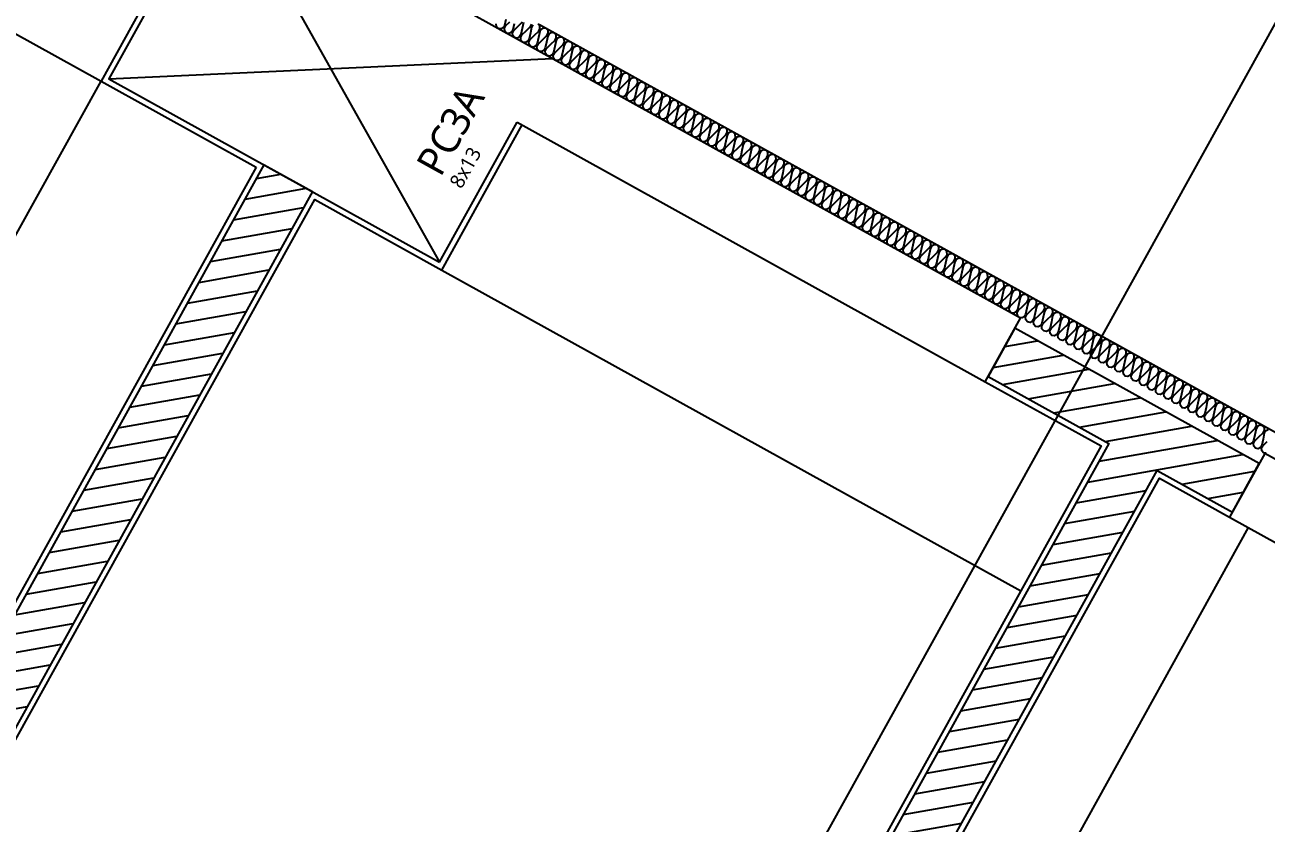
# Model space of a CAD drawing. Header units: millimetres. Extents: x -21000 to 567700, y 435000 to 850800.
# Drawn here: x 260555 to 264823, y 620250 to 622994 of the extents above; entities that cross this region are included whole.
import ezdxf
from ezdxf.xclip import XClip

# ---------------------------------------------------------------- set-up
doc = ezdxf.new("R2010")
doc.units = ezdxf.units.MM
doc.header["$LTSCALE"] = 700
doc.header["$XCLIPFRAME"] = 2
doc.linetypes.add('AB_Pbase$0$주차장기둥$0$CEN', pattern=[62, 60, -1, 0, -1])
doc.layers.get('0').update_dxf_attribs({"color": 2})
doc.layers.add('AB_Pbase$0$CON-106-B2F$0$DEFPOINT', color=247, linetype='Continuous', plot=False)
for name, color, linetype in [('AB_Pbase$0$FIN', 6, 'Continuous'), ('AB_Pbase$0$HAT-BR', 5, 'Continuous'), ('AB_Pbase$0$INS', 8, 'Continuous'), ('AB_Pbase$0$O-F-BATH', 6, 'Continuous'), ('AB_Pbase$0$WAL', 3, 'Continuous'), ('AB_Pbase$0$주차장기둥$0$CEN_P', 244, 'AB_Pbase$0$주차장기둥$0$CEN')]:
    doc.layers.add(name, color=color, linetype=linetype)
doc.styles.add('AB_Pbase$0$CON-106-B2F$0$맑은고딕', font='malgun.ttf')

# ---------------------------------------------------------------- blocks, each defined once
blk = doc.blocks.new('AB_Pbase$0$CON-106-B2F')
for p, q in [((-8570, 7400), (-8570, 10540)), ((-8820, 9240), (-8820, 7400)), ((-8820, 7400), (-8570, 7400)), ((-8570, 6440), (-8820, 6440)), ((-8820, 6440), (-8820, 4670)), ((-8570, 4670), (-8570, 6440))]:
    blk.add_line(p, q)
for points in [[(-8570, 10540), (-9370, 10540), (-9370, 9240)], [(-9370, 9240), (-8820, 9240)]]:
    blk.add_lwpolyline(points)
at = {"layer": 'AB_Pbase$0$CON-106-B2F$0$DEFPOINT', "color": 190}
for p, q in [((-9370, 10540), (-8570, 9240)), ((-8570, 10540), (-9370, 9240))]:
    blk.add_line(p, q, dxfattribs=at)
at = {"layer": 'AB_Pbase$0$CON-106-B2F$0$DEFPOINT', "color": 6, "style": 'AB_Pbase$0$CON-106-B2F$0$맑은고딕'}
for s, height, p in [('PC3A', 100, (-9115.9, 9377.3)), ('8x13', 50, (-9115.9, 9295.3))]:
    blk.add_text(s, height=height, rotation=360, dxfattribs=at).set_placement(p)
blk = doc.blocks.new('AB_Pbase$0$CON-106-B1F')
blk.add_blockref('AB_Pbase$0$CON-106-B2F', (0, 0))
blk = doc.blocks.new('AB_Pbase$0$지하1층 동골조')
at = {"rotation": 60.99999813646934}
blk.add_blockref('AB_Pbase$0$CON-106-B1F', (127660.4, -14071), dxfattribs=at)
blk = doc.blocks.new('AB_Pbase$0$주차장기둥$0$cen 2bl 지하')
at = {"layer": 'AB_Pbase$0$주차장기둥$0$CEN_P', "color": 5}
blk.add_line((-47985.7, 74276.4), (-47985.7, 107083), dxfattribs=at)
blk = doc.blocks.new('AB_Pbase$0$주차장기둥')
at = {"rotation": 1.99999810188403}
blk.add_blockref('AB_Pbase$0$주차장기둥$0$cen 2bl 지하', (36991.8, -11666.7), dxfattribs=at)
blk = doc.blocks.new('AB_Pbase')
at = {"layer": 'AB_Pbase$0$HAT-BR'}
h = blk.add_hatch(dxfattribs=at)
h.set_pattern_fill('ANSI31', color=256, scale=20, angle=145)
h.paths.add_polyline_path([(235929.4, 604527.6), (236063.8, 604661.9), (238153, 602571.6), (240063.6, 606018.4), (240229.8, 605926.3), (238280.5, 602409.7), (237010.4, 601140.3), (237826.9, 600323.4), (237692.5, 600189.1), (236741.7, 601140.4), (238029, 602427)])
h.paths.add_polyline_path([(238632.8, 599517.1), (232550.1, 593437.5), (232684.4, 593303.2), (238767.1, 599382.7)])
h.paths.add_polyline_path([(239573, 598576.4), (244422.5, 593724.3), (238339.7, 587644.8), (238205.4, 587779.2), (244153.8, 593724.4), (239438.6, 598442)])
h.paths.add_polyline_path([(253366.3, 576146.8), (254890.9, 574621.3), (254756.5, 574487), (253231.9, 576012.5)], flags=17)
h.paths.add_polyline_path([(246954.3, 581883.1), (245525.6, 580455.2), (245391.3, 580589.5), (246820, 582017.5)])
h.paths.add_polyline_path([(247173.6, 582371), (252407.6, 587602.2), (252541.9, 587467.8), (247308, 582236.6)])
h.paths.add_polyline_path([(260580.1, 582120.7), (261142.4, 583135.1), (260976.2, 583227.2), (260414, 582212.8)], flags=17)
h.paths.add_polyline_path([(263886.9, 576046.1), (264234.4, 575698.5), (264194.3, 575658.4), (265114.4, 575148.5), (265206.5, 575314.6)])
edge = h.paths.add_edge_path()
edge.add_line((263638.9, 581842.7), (261303.6, 583137.2))
edge.add_line((261303.6, 583137.2), (261395.8, 583303.3))
edge.add_line((261395.8, 583303.3), (265930.7, 580789.6))
edge.add_line((265930.7, 580789.6), (269809.1, 587786.6))
edge.add_line((269809.1, 587786.6), (269975.3, 587694.4))
edge.add_line((269975.3, 587694.4), (266096.8, 580697.5))
edge.add_line((266096.8, 580697.5), (266534.1, 580455.1))
edge.add_line((266534.1, 580455.1), (266442, 580288.9))
edge.add_line((266442, 580288.9), (263805.1, 581750.6))
edge.add_line((263638.9, 581842.7), (262485.1, 579761.3))
edge.add_line((263805.1, 581750.6), (261405.4, 577421.6))
edge.add_line((262393, 579595.1), (259935.3, 580957.4))
edge.add_line((262485.1, 579761.3), (259861.3, 581215.7))
edge.add_line((262393, 579595.1), (261239.3, 577513.7))
edge.add_line((259861.3, 581215.7), (259168.1, 579965.2))
edge.add_line((259334.3, 579873.1), (259168.1, 579965.2))
edge.add_line((259935.3, 580957.4), (259334.3, 579873.1))
edge.add_line((261239.3, 577513.7), (258615.4, 578968.1))
edge.add_line((258615.4, 578968.1), (258523.3, 578802))
edge.add_line((258523.3, 578802), (263739.4, 575910.6))
edge.add_line((263739.4, 575910.6), (263879.2, 576050.4))
edge.add_line((263879.2, 576050.4), (261405.4, 577421.6))
edge = h.paths.add_edge_path()
edge.add_line((273761.7, 610263.5), (273411.9, 610457.4))
edge.add_line((273411.9, 610457.4), (273281, 610221.2))
edge.add_line((273281, 610221.2), (271837.9, 611021.2))
edge.add_line((271837.9, 611021.2), (270579.8, 608751.5))
edge.add_line((270579.8, 608751.5), (267899.1, 610237.5))
edge.add_line((267899.1, 610237.5), (268345.1, 611042.1))
edge.add_line((268345.1, 611042.1), (267907.8, 611284.5))
edge.add_line((267907.8, 611284.5), (267461.8, 610479.9))
edge.add_line((267461.8, 610479.9), (264676.1, 612024))
edge.add_line((264676.1, 612024), (266867.4, 615977.3))
edge.add_line((266867.4, 615977.3), (266701.3, 616069.4))
edge.add_line((266701.3, 616069.4), (265295.3, 613533))
edge.add_line((265295.3, 613533), (264945.5, 613726.9))
edge.add_line((264945.5, 613726.9), (264853.4, 613560.7))
edge.add_line((264853.4, 613560.7), (265203.2, 613366.8))
edge.add_line((265203.2, 613366.8), (264417.8, 611949.9))
edge.add_line((264417.8, 611949.9), (276229.5, 605402.6))
edge.add_line((276229.5, 605402.6), (278088.8, 608756.8))
edge.add_line((278088.8, 608756.8), (278565.5, 608492.5))
edge.add_line((278565.5, 608492.5), (278798.2, 608912.4))
edge.add_line((278798.2, 608912.4), (278719.4, 608956))
edge.add_line((278719.4, 608956), (278578.9, 608702.3))
edge.add_line((278578.9, 608702.3), (278093.4, 608971.4))
edge.add_line((278093.4, 608971.4), (278825.5, 610292.1))
edge.add_line((278825.5, 610292.1), (278746.8, 610335.7))
edge.add_line((278746.8, 610335.7), (278092.3, 609155))
edge.add_line((278092.3, 609155), (277414.5, 609530.7))
edge.add_line((277414.5, 609530.7), (277370.8, 609452))
edge.add_line((277370.8, 609452), (278048.7, 609076.3))
edge.add_line((278048.7, 609076.3), (276155.5, 605660.9))
edge.add_line((276155.5, 605660.9), (275027.2, 606286.3))
edge.add_line((275027.2, 606286.3), (275473.2, 607090.9))
edge.add_line((275473.2, 607090.9), (275394.5, 607134.6))
edge.add_line((275394.5, 607134.6), (274948.5, 606329.9))
edge.add_line((274948.5, 606329.9), (274668.6, 606485.1))
edge.add_line((274668.6, 606485.1), (275114.6, 607289.7))
edge.add_line((275114.6, 607289.7), (275035.9, 607333.3))
edge.add_line((275035.9, 607333.3), (274589.9, 606528.7))
edge.add_line((274589.9, 606528.7), (270746, 608659.4))
edge.add_line((270746, 608659.4), (271911.9, 610762.9))
edge.add_line((271911.9, 610762.9), (273538.7, 609861.1))
edge.add_line((273538.7, 609861.1), (273766.6, 610272.2))
h.paths.add_polyline_path([(249823.9, 630123.9), (248214.6, 631015.9), (248122.5, 630849.7), (249731.8, 629957.7)])
h.paths.add_polyline_path([(264448.6, 621462.8), (264706.6, 621319.7), (264798.7, 621485.9), (263959.1, 621951.3), (263866.9, 621785.1), (264282.4, 621554.9), (263271.6, 619731.3), (263437.7, 619639.2)])
h.paths.add_polyline_path([(269499.6, 619034.5), (268660, 619499.9), (268567.9, 619333.7), (269048.9, 619067.1), (267972.6, 617125.4), (268138.8, 617033.3), (269215.1, 618975), (269407.5, 618868.3)])
h.paths.add_polyline_path([(278950.9, 618872.1), (277573.4, 619635.6), (275440.2, 615787.3), (272265.3, 617547.2), (272173.2, 617381), (274499.7, 616091.4), (273527.6, 614337.8), (273693.8, 614245.7), (274665.9, 615999.3), (276004, 615257.5), (276166.4, 615550.5), (275676.7, 615822), (277647.4, 619377.4), (278858.8, 618705.9)])
h.paths.add_polyline_path([(271683.5, 616497.6), (271517.4, 616589.7), (270492, 614739.9), (270658.2, 614647.8)])
h.paths.add_polyline_path([(266121, 619581), (265095.6, 617731.2), (264929.4, 617823.3), (265954.8, 619673.1)])
h.paths.add_polyline_path([(264405.1, 617124.9), (264497.2, 617291.1), (264296.1, 617402.6), (264203.9, 617236.4)])
edge = h.paths.add_edge_path()
edge.add_line((261140, 623342.4), (261232.1, 623508.6))
edge.add_line((261232.1, 623508.6), (257484.4, 625586))
edge.add_line((257484.4, 625586), (257392.3, 625419.8))
edge.add_line((257392.3, 625419.8), (258756.7, 624663.5))
edge.add_line((258756.7, 624663.5), (257030.8, 621549.9))
edge.add_line((257030.8, 621549.9), (255666.4, 622306.2))
edge.add_line((255666.4, 622306.2), (255622.7, 622227.5))
edge.add_line((255622.7, 622227.5), (256987.1, 621471.2))
edge.add_line((256987.1, 621471.2), (256735, 621016.4))
edge.add_line((256735, 621016.4), (256813.8, 620972.7))
edge.add_line((256813.8, 620972.7), (258835.4, 624619.9))
edge.add_line((258835.4, 624619.9), (261140, 623342.4))
h.paths.add_polyline_path([(252295.3, 623557.4), (252251.7, 623478.7), (252800.5, 623174.5), (252844.1, 623253.2)], flags=17)
h.paths.add_polyline_path([(278024, 614023.5), (278741.6, 615317.9), (277798.7, 613617.1), (277877.5, 613573.4), (278119.7, 614010.5), (279335.4, 613336.6), (279379.1, 613415.3), (278163.4, 614089.2), (278820.3, 615274.3), (278741.6, 615317.9)])
h.paths.add_polyline_path([(276999.8, 611990.1), (277047.9, 611963.4), (276926.7, 611744.8), (276799.9, 611815.1), (277163.5, 612471), (277242.2, 612427.4)], flags=17)
h.paths.add_polyline_path([(275349.5, 612653.4), (275456.1, 612845.8), (275766.5, 612673.7), (275659.8, 612481.3)], flags=17)
h.paths.add_polyline_path([(274915.1, 612859.8), (274748.9, 612952), (274506.5, 612514.6), (274672.7, 612422.5)], flags=17)
h.paths.add_polyline_path([(279024.5, 610867.8), (280144.5, 612888.1), (280223.2, 612844.5), (279103.3, 610824.1)])
h.paths.add_polyline_path([(279601.8, 610547.8), (280721.7, 612568.2), (280800.4, 612524.5), (279680.5, 610504.2)])
edge = h.paths.add_edge_path()
edge.add_line((268115.9, 579441.1), (268710.6, 579111.4))
edge.add_line((268710.6, 579111.4), (268676.7, 579050.2))
edge.add_line((268676.7, 579050.2), (271436.1, 577520.6))
edge.add_line((271436.1, 577520.6), (271470, 577581.9))
edge.add_line((271470, 577581.9), (271528.2, 577686.8))
edge.add_line((271528.2, 577686.8), (268174.1, 579546.1))
edge.add_line((268174.1, 579546.1), (268115.9, 579441.1))
h.paths.add_polyline_path([(252546, 576288.4), (251117.3, 574860.5), (254615.6, 571360.4), (257807.1, 577118), (257640.9, 577210.2), (255736.8, 573775), (255682.7, 573829.2), (255548.3, 573694.9), (255641, 573602.1), (254521.2, 571582.1), (251315.3, 574789.7), (252680.4, 576154.1)])
h.paths.add_polyline_path([(254748.7, 622094.5), (254457.8, 621569.8), (254624, 621477.7), (254914.9, 622002.4)], flags=17)
h.paths.add_polyline_path([(260390.1, 620339.5), (260224, 620431.6), (261377.8, 622513.2), (261544, 622421.1)])
h.paths.add_polyline_path([(246694.2, 601788.4), (244262.8, 603136.2), (244354.9, 603302.4), (246786.3, 601954.6)])
h.paths.add_polyline_path([(264513.8, 616681.6), (263362.4, 614604.4), (263948.4, 614279.6), (263856.3, 614113.4), (262500.6, 614864.9), (262592.7, 615031.1), (263196.2, 614696.5), (264347.6, 616773.8)])
h.paths.add_polyline_path([(251505.8, 616203), (251413.7, 616036.9), (267384.3, 607184.2), (267476.4, 607350.4)])
h.paths.add_polyline_path([(271057.7, 605148), (274188.8, 603412.4), (272429, 600237.5), (270189.9, 601478.7), (270097.8, 601312.5), (274624, 598803.6), (274716.1, 598969.8), (272595.1, 600145.4), (274355, 603320.3), (277464.3, 601596.8), (270405.5, 588862.3), (265870.5, 591376.1), (265778.4, 591209.9), (270479.5, 588604), (277722.6, 601670.9), (271149.8, 605314.2)])
h.paths.add_polyline_path([(255481.8, 630440.5), (255389.7, 630274.4), (255792, 630051.4), (254296.4, 627353.1), (254375.1, 627309.5), (255870.8, 630007.7), (258726.4, 628424.8), (257230.8, 625726.6), (257396.9, 625634.5), (258984.7, 628498.9)])
h.paths.add_polyline_path([(252754.7, 624571.9), (253714.6, 626303.6), (253793.4, 626260), (252833.4, 624528.2)])
h.paths.add_polyline_path([(271454, 617733.9), (271546.1, 617900.1), (271143.9, 618123.1), (271051.8, 617956.9)])
h.paths.add_polyline_path([(274129.6, 612597.8), (274173.2, 612676.5), (272975, 613340.7), (272679.2, 612807.2), (272845.4, 612715.1), (273097.5, 613169.9)], flags=17)
h.paths.add_polyline_path([(261119, 615848), (261285.2, 615755.9), (262691.1, 618292.3), (262525, 618384.4)])
h.paths.add_polyline_path([(261302.7, 615746.2), (261210.6, 615580), (261503.6, 615417.6), (261595.7, 615583.7)], flags=17)
h.paths.add_polyline_path([(260779.6, 615235.7), (260945.8, 615143.6), (260407.7, 614172.8), (247559.5, 621294.6), (247428.3, 621367.4), (245110.6, 622652.1), (245202.7, 622818.3), (246042.3, 622352.9), (246488.4, 623157.5), (246654.5, 623065.4), (246208.5, 622260.8), (248062.7, 621233), (249400.8, 623646.9), (248952.5, 623895.4), (248996.2, 623974.1), (249984.5, 623426.3), (249940.9, 623347.5), (249479.5, 623603.3), (248141.4, 621189.3), (250017.5, 620149.4), (251359.6, 622570.7), (250948.5, 622798.5), (250988.1, 622869.9), (251939.3, 622342.7), (251895.6, 622264), (251434.3, 622519.7), (250096.2, 620105.8), (252811.9, 618600.4), (253257.9, 619405.1), (253336.6, 619361.5), (252890.6, 618556.8), (253257.9, 618353.2), (254159.7, 619980), (253792.3, 620183.6), (253676, 619973.7), (253597.3, 620017.3), (253905.1, 620572.7), (254071.3, 620480.6), (253971.9, 620301.3), (254627.9, 619937.7), (254535.8, 619771.5), (254238.4, 619936.4), (253336.7, 618309.6), (254613.6, 617601.7), (255607.5, 619394.7), (255773.6, 619302.6), (254779.8, 617509.6), (260333.6, 614431.1)])
h.paths.add_polyline_path([(251257.3, 624727.3), (251091.2, 624819.4), (250887.5, 624452.1), (248071, 626013.3), (247978.9, 625847.1), (247979.1, 625847), (246827.7, 623769.8), (246993.9, 623677.6), (248145.3, 625754.9), (251552, 623866.5), (251644.1, 624032.7), (251053.7, 624359.9)])
h.paths.add_polyline_path([(239278.8, 608614.4), (239444.9, 608522.3), (239503.1, 608627.2), (240058.5, 608319.4), (240150.6, 608485.5), (239595.2, 608793.4), (239937, 609410), (239416.6, 609698.5), (239373, 609619.7), (239727.2, 609423.4)], flags=17)
h.paths.add_polyline_path([(249096, 617321.6), (249188.1, 617487.8), (246328.1, 619073.1), (246196.9, 619145.8), (244727.6, 619960.3), (244635.4, 619794.1)])
h.paths.add_polyline_path([(244912.1, 609773.6), (245004.2, 609939.8), (238523.3, 613532.3), (235245.5, 607619), (234042, 606416.1), (235434.6, 605022.7), (235569, 605157.1), (234240, 606486.8), (235318, 607564.2), (236122.2, 609014.9), (238706.7, 607582.3), (238270.4, 606795.2), (238991.9, 606395.2), (239084, 606561.4), (238528.6, 606869.2), (239047.4, 607805.1), (238881.2, 607897.2), (238798.8, 607748.5), (238357.1, 607993.3), (239086.7, 609309.6), (239008, 609353.3), (238278.4, 608037), (236214.3, 609181.1), (238509.9, 613322.4), (242795.5, 610946.9), (241038.1, 607776.4), (241204.2, 607684.3), (242961.7, 610854.8)])
h.paths.add_polyline_path([(254770.9, 631457.8), (254937, 631365.6), (255145.7, 631742.1), (254979.5, 631834.2)])
h.paths.add_polyline_path([(254539.5, 630648.5), (254373.3, 630740.6), (254143, 630325.1), (253548.3, 630654.8), (253504.7, 630576.1), (254099.4, 630246.4), (253042.5, 628339.7), (251765.6, 629047.6), (252822.5, 630954.2), (252848.7, 630939.7), (252892.3, 631018.4), (252787.4, 631076.6), (251686.9, 629091.2), (250436.1, 629784.5), (250344, 629618.3), (251594.7, 628925), (250494.2, 626939.6), (250599.2, 626881.5), (250642.8, 626960.2), (250616.6, 626974.7), (251673.5, 628881.4), (252950.4, 628173.6), (251893.5, 626266.9), (251298.8, 626596.6), (251255.1, 626517.9), (251849.9, 626188.2), (251488.7, 625536.6), (251654.9, 625444.5)])
at = {"layer": 'AB_Pbase$0$FIN'}
for p, q in [((261112.8, 623334.6), (260817.1, 622801.1)), ((266335, 620771.5), (262325, 622994.3)), ((260817.1, 622801.1), (261350.6, 622505.4, 0)), ((261989.1, 622151.5), (262265.4, 622650)), ((261350.6, 622505.4, 0), (260216.2, 620458.8))]:
    blk.add_line(p, q, dxfattribs=at)
for points in [[(263857.2, 621767.7), (264255.2, 621547.1), (263244.4, 619723.5), (263751.7, 619442.3)], [(263819.5, 619564.7), (263513.4, 619734.4), (264456.4, 621435.6), (264696.9, 621302.2)]]:
    blk.add_lwpolyline(points, dxfattribs=at)
at = {"layer": 'AB_Pbase$0$INS'}
for points in [[(264823.2, 621521.7), (264813.9, 621523.2), (264807.8, 621530.3), (264806.8, 621540), (264811, 621547.7), (264826, 621562.3)], [(264829.5, 621602.4), (264820.7, 621598.1), (264816.4, 621590.4), (264812, 621570), (264807.5, 621549.6), (264803.3, 621541.9), (264795.2, 621537.2), (264785.9, 621538.7), (264779.8, 621545.8), (264778.8, 621555.5), (264783, 621563.2), (264798, 621577.8), (264812.9, 621592.4), (264817.2, 621600), (264816.9, 621609.4), (264810.7, 621616.4), (264801.5, 621617.9), (264792.7, 621613.6), (264788.4, 621605.9), (264784, 621585.5), (264779.5, 621565.1), (264775.3, 621557.4), (264767.2, 621552.8), (264757.9, 621554.2), (264751.8, 621561.3), (264750.8, 621571), (264755, 621578.7), (264770, 621593.3), (264784.9, 621607.9), (264789.2, 621615.6), (264788.9, 621624.9), (264782.7, 621632), (264773.5, 621633.4), (264764.7, 621629.1), (264760.4, 621621.4), (264756, 621601), (264751.5, 621580.6), (264747.3, 621572.9), (264739.2, 621568.3), (264730, 621569.7), (264723.8, 621576.8), (264722.8, 621586.5), (264727.1, 621594.2), (264742, 621608.8), (264756.9, 621623.4), (264761.2, 621631.1), (264760.9, 621640.4), (264754.7, 621647.5), (264745.5, 621648.9), (264736.7, 621644.7), (264732.5, 621637), (264728, 621616.6), (264723.6, 621596.2), (264719.3, 621588.5), (264711.2, 621583.8), (264702, 621585.3), (264695.8, 621592.3), (264694.8, 621602), (264699.1, 621609.7), (264714, 621624.3), (264729, 621638.9), (264733.2, 621646.6), (264732.9, 621655.9), (264726.8, 621663), (264717.5, 621664.4), (264708.7, 621660.2), (264704.5, 621652.5), (264700, 621632.1), (264695.6, 621611.7), (264691.3, 621604), (264683.2, 621599.3), (264674, 621600.8), (264667.8, 621607.8), (264666.8, 621617.5), (264671.1, 621625.2), (264686, 621639.8), (264701, 621654.4), (264705.2, 621662.1), (264704.9, 621671.4), (264698.8, 621678.5), (264689.5, 621680), (264680.7, 621675.7), (264676.5, 621668), (264672, 621647.6), (264667.6, 621627.2), (264663.3, 621619.5), (264655.2, 621614.8), (264646, 621616.3), (264639.8, 621623.3), (264638.8, 621633.1), (264643.1, 621640.8), (264658, 621655.3), (264673, 621669.9), (264677.2, 621677.6), (264676.9, 621686.9), (264670.8, 621694), (264661.5, 621695.5), (264652.8, 621691.2), (264648.5, 621683.5), (264644, 621663.1), (264639.6, 621642.7), (264635.3, 621635), (264627.2, 621630.3), (264618, 621631.8), (264611.9, 621638.9), (264610.8, 621648.6), (264615.1, 621656.3), (264630, 621670.9), (264645, 621685.4), (264649.3, 621693.1), (264648.9, 621702.5), (264642.8, 621709.5), (264633.5, 621711), (264624.8, 621706.7), (264620.5, 621699), (264616.1, 621678.6), (264611.6, 621658.2), (264607.3, 621650.5), (264599.3, 621645.8), (264590, 621647.3), (264583.9, 621654.4), (264582.8, 621664.1), (264587.1, 621671.8), (264602.1, 621686.4), (264617, 621700.9), (264621.3, 621708.6), (264621, 621718), (264614.8, 621725), (264605.6, 621726.5), (264596.8, 621722.2), (264592.5, 621714.5), (264588.1, 621694.1), (264583.6, 621673.7), (264579.4, 621666), (264571.3, 621661.4), (264562, 621662.8), (264555.9, 621669.9), (264554.9, 621679.6), (264559.1, 621687.3), (264574.1, 621701.9), (264589, 621716.5), (264593.3, 621724.2), (264593, 621733.5), (264586.8, 621740.5), (264577.6, 621742), (264568.8, 621737.7), (264564.5, 621730), (264560.1, 621709.6), (264555.6, 621689.2), (264551.4, 621681.5), (264543.3, 621676.9), (264534, 621678.3), (264527.9, 621685.4), (264526.9, 621695.1), (264531.1, 621702.8), (264546.1, 621717.4), (264561, 621732), (264565.3, 621739.7), (264565, 621749), (264558.8, 621756.1), (264549.6, 621757.5), (264540.8, 621753.2), (264536.5, 621745.6), (264532.1, 621725.2), (264527.6, 621704.7), (264523.4, 621697.1), (264515.3, 621692.4), (264506.1, 621693.9), (264499.9, 621700.9), (264498.9, 621710.6), (264503.2, 621718.3), (264518.1, 621732.9), (264533, 621747.5), (264537.3, 621755.2), (264537, 621764.5), (264530.8, 621771.6), (264521.6, 621773), (264512.8, 621768.8), (264508.6, 621761.1), (264504.1, 621740.7), (264499.7, 621720.3), (264495.4, 621712.6), (264487.3, 621707.9), (264478.1, 621709.4), (264471.9, 621716.4), (264470.9, 621726.1), (264475.2, 621733.8), (264490.1, 621748.4), (264505.1, 621763), (264509.3, 621770.7), (264509, 621780), (264502.9, 621787.1), (264493.6, 621788.6), (264484.8, 621784.3), (264480.6, 621776.6), (264476.1, 621756.2), (264471.7, 621735.8), (264467.4, 621728.1), (264459.3, 621723.4), (264450.1, 621724.9), (264443.9, 621731.9), (264442.9, 621741.7), (264447.2, 621749.4), (264462.1, 621763.9), (264477.1, 621778.5), (264481.3, 621786.2), (264481, 621795.5), (264474.9, 621802.6), (264465.6, 621804.1), (264456.8, 621799.8), (264452.6, 621792.1), (264448.1, 621771.7), (264443.7, 621751.3), (264439.4, 621743.6), (264431.3, 621738.9), (264422.1, 621740.4), (264415.9, 621747.5), (264414.9, 621757.2), (264419.2, 621764.9), (264434.1, 621779.4), (264449.1, 621794), (264453.3, 621801.7), (264453, 621811.1), (264446.9, 621818.1), (264437.6, 621819.6), (264428.9, 621815.3), (264424.6, 621807.6), (264420.1, 621787.2), (264415.7, 621766.8), (264411.4, 621759.1), (264403.3, 621754.4), (264394.1, 621755.9), (264388, 621763), (264386.9, 621772.7), (264391.2, 621780.4), (264406.1, 621795), (264421.1, 621809.5), (264425.4, 621817.2), (264425, 621826.6), (264418.9, 621833.6), (264409.6, 621835.1), (264400.9, 621830.8), (264396.6, 621823.1), (264392.2, 621802.7), (264387.7, 621782.3), (264383.4, 621774.6), (264375.4, 621770), (264366.1, 621771.4), (264360, 621778.5), (264358.9, 621788.2), (264363.2, 621795.9), (264378.2, 621810.5), (264393.1, 621825.1), (264397.4, 621832.8), (264397, 621842.1), (264390.9, 621849.1), (264381.7, 621850.6), (264372.9, 621846.3), (264368.6, 621838.6), (264364.2, 621818.2), (264359.7, 621797.8), (264355.4, 621790.1), (264347.4, 621785.5), (264338.1, 621786.9), (264332, 621794), (264331, 621803.7), (264335.2, 621811.4), (264350.2, 621826), (264365.1, 621840.6), (264369.4, 621848.3), (264369.1, 621857.6), (264362.9, 621864.7), (264353.7, 621866.1), (264344.9, 621861.8), (264340.6, 621854.1), (264336.2, 621833.7), (264331.7, 621813.3), (264327.5, 621805.7), (264319.4, 621801), (264310.1, 621802.4), (264304, 621809.5), (264303, 621819.2), (264307.2, 621826.9), (264322.2, 621841.5), (264337.1, 621856.1), (264341.4, 621863.8), (264341.1, 621873.1), (264334.9, 621880.2), (264325.7, 621881.6), (264316.9, 621877.4), (264312.6, 621869.7), (264308.2, 621849.3), (264303.7, 621828.9), (264299.5, 621821.2), (264291.4, 621816.5), (264282.1, 621818), (264276, 621825), (264275, 621834.7), (264279.2, 621842.4), (264294.2, 621857), (264309.1, 621871.6), (264313.4, 621879.3), (264313.1, 621888.6), (264306.9, 621895.7), (264297.7, 621897.2), (264288.9, 621892.9), (264284.6, 621885.2), (264280.2, 621864.8), (264275.8, 621844.4), (264271.5, 621836.7), (264263.4, 621832), (264254.2, 621833.5), (264248, 621840.5), (264247, 621850.3), (264251.3, 621857.9), (264266.2, 621872.5), (264281.1, 621887.1), (264285.4, 621894.8), (264285.1, 621904.1), (264279, 621911.2), (264269.7, 621912.7), (264260.9, 621908.4), (264256.7, 621900.7), (264252.2, 621880.3), (264247.8, 621859.9), (264243.5, 621852.2), (264235.4, 621847.5), (264226.2, 621849), (264220, 621856.1), (264219, 621865.8), (264223.3, 621873.5), (264238.2, 621888), (264253.2, 621902.6), (264257.4, 621910.3), (264257.1, 621919.7), (264251, 621926.7), (264241.7, 621928.2), (264232.9, 621923.9), (264228.7, 621916.2), (264224.2, 621895.8), (264219.8, 621875.4), (264215.5, 621867.7), (264207.4, 621863), (264198.2, 621864.5), (264192, 621871.6), (264191, 621881.3), (264195.3, 621889), (264210.2, 621903.6), (264225.2, 621918.1), (264229.4, 621925.8), (264229.1, 621935.2), (264223, 621942.2), (264213.7, 621943.7), (264205, 621939.4), (264200.7, 621931.7), (264196.2, 621911.3), (264191.8, 621890.9), (264187.5, 621883.2), (264179.4, 621878.5), (264170.2, 621880), (264164.1, 621887.1), (264163, 621896.8), (264167.3, 621904.5), (264182.2, 621919.1), (264197.2, 621933.7), (264201.5, 621941.4), (264201.1, 621950.7), (264195, 621957.7), (264185.7, 621959.2), (264177, 621954.9), (264172.7, 621947.2), (264168.2, 621926.8), (264163.8, 621906.4), (264159.5, 621898.7), (264151.5, 621894.1), (264142.2, 621895.5), (264136.1, 621902.6), (264135, 621912.3), (264139.3, 621920), (264154.3, 621934.6), (264169.2, 621949.2), (264173.5, 621956.9), (264173.1, 621966.2), (264167, 621973.3), (264157.8, 621974.7), (264149, 621970.4), (264144.7, 621962.7), (264140.3, 621942.3), (264135.8, 621921.9), (264131.5, 621914.2), (264123.5, 621909.6), (264114.2, 621911), (264108.1, 621918.1), (264107.1, 621927.8), (264111.3, 621935.5), (264126.3, 621950.1), (264141.2, 621964.7), (264145.5, 621972.4), (264145.2, 621981.7), (264139, 621988.8), (264129.8, 621990.2), (264121, 621986), (264116.7, 621978.3), (264112.3, 621957.9), (264107.8, 621937.5), (264103.6, 621929.8), (264095.5, 621925.1), (264086.2, 621926.6), (264080.1, 621933.6), (264079.1, 621943.3), (264083.3, 621951), (264098.3, 621965.6), (264113.2, 621980.2), (264117.5, 621987.9), (264117.2, 621997.2), (264111, 622004.3), (264101.8, 622005.8), (264093, 622001.5), (264088.7, 621993.8), (264084.3, 621973.4), (264079.8, 621953), (264075.6, 621945.3), (264067.5, 621940.6), (264058.2, 621942.1), (264052.1, 621949.1), (264051.1, 621958.8), (264055.3, 621966.5), (264070.3, 621981.1), (264085.2, 621995.7), (264089.5, 622003.4), (264089.2, 622012.7), (264083, 622019.8), (264073.8, 622021.3), (264065, 622017), (264060.7, 622009.3), (264056.3, 621988.9), (264051.8, 621968.5), (264047.6, 621960.8), (264039.5, 621956.1), (264030.3, 621957.6), (264024.1, 621964.7), (264023.1, 621974.4), (264027.4, 621982.1), (264042.3, 621996.6), (264057.2, 622011.2), (264061.5, 622018.9), (264061.2, 622028.2), (264055, 622035.3), (264045.8, 622036.8), (264037, 622032.5), (264032.8, 622024.8), (264028.3, 622004.4), (264023.9, 621984), (264019.6, 621976.3), (264011.5, 621971.6), (264002.3, 621973.1), (263996.1, 621980.2), (263995.1, 621989.9), (263999.4, 621997.6), (264014.3, 622012.2), (264029.3, 622026.7), (264033.5, 622034.4), (264033.2, 622043.8), (264027.1, 622050.8), (264017.8, 622052.3), (264009, 622048), (264004.8, 622040.3), (264000.3, 622019.9), (263995.9, 621999.5), (263991.6, 621991.8), (263983.5, 621987.1), (263974.3, 621988.6), (263968.1, 621995.7), (263967.1, 622005.4), (263971.4, 622013.1), (263986.3, 622027.7), (264001.3, 622042.3), (264005.5, 622050), (264005.2, 622059.3), (263999.1, 622066.3), (263989.8, 622067.8), (263981, 622063.5), (263976.8, 622055.8), (263972.3, 622035.4), (263967.9, 622015), (263963.6, 622007.3), (263955.5, 622002.7), (263946.3, 622004.1), (263940.1, 622011.2), (263939.1, 622020.9), (263943.4, 622028.6), (263958.3, 622043.2), (263973.3, 622057.8), (263977.5, 622065.5), (263977.2, 622074.8), (263971.1, 622081.9), (263961.8, 622083.3), (263953.1, 622079), (263948.8, 622071.3), (263944.3, 622050.9), (263939.9, 622030.5), (263935.6, 622022.8), (263927.6, 622018.2), (263918.3, 622019.6), (263912.2, 622026.7), (263911.1, 622036.4), (263915.4, 622044.1), (263930.4, 622058.7), (263945.3, 622073.3), (263949.6, 622081), (263949.2, 622090.3), (263943.1, 622097.4), (263933.8, 622098.8), (263925.1, 622094.6), (263920.8, 622086.9), (263916.4, 622066.5), (263911.9, 622046.1), (263907.6, 622038.4), (263899.6, 622033.7), (263890.3, 622035.2), (263884.2, 622042.2), (263883.2, 622051.9), (263887.4, 622059.6), (263902.4, 622074.2), (263917.3, 622088.8), (263921.6, 622096.5), (263921.3, 622105.8), (263915.1, 622112.9), (263905.9, 622114.4), (263897.1, 622110.1), (263892.8, 622102.4), (263888.4, 622082), (263883.9, 622061.6), (263879.7, 622053.9), (263871.6, 622049.2), (263862.3, 622050.7), (263856.2, 622057.7), (263855.2, 622067.4), (263859.4, 622075.1), (263874.4, 622089.7), (263889.3, 622104.3), (263893.6, 622112), (263893.3, 622121.3), (263887.1, 622128.4), (263877.9, 622129.9), (263869.1, 622125.6), (263864.8, 622117.9), (263860.4, 622097.5), (263855.9, 622077.1), (263851.7, 622069.4), (263843.6, 622064.7), (263834.3, 622066.2), (263828.2, 622073.2), (263827.2, 622083), (263831.4, 622090.7), (263846.4, 622105.2), (263861.3, 622119.8), (263865.6, 622127.5), (263865.3, 622136.8), (263859.1, 622143.9), (263849.9, 622145.4), (263841.1, 622141.1), (263836.8, 622133.4), (263832.4, 622113), (263827.9, 622092.6), (263823.7, 622084.9), (263815.6, 622080.2), (263806.4, 622081.7), (263800.2, 622088.8), (263799.2, 622098.5), (263803.5, 622106.2), (263818.4, 622120.8), (263833.3, 622135.3), (263837.6, 622143), (263837.3, 622152.4), (263831.1, 622159.4), (263821.9, 622160.9), (263813.1, 622156.6), (263808.9, 622148.9), (263804.4, 622128.5), (263800, 622108.1), (263795.7, 622100.4), (263787.6, 622095.7), (263778.4, 622097.2), (263772.2, 622104.3), (263771.2, 622114), (263775.5, 622121.7), (263790.4, 622136.3), (263805.4, 622150.9), (263809.6, 622158.5), (263809.3, 622167.9), (263803.2, 622174.9), (263793.9, 622176.4), (263785.1, 622172.1), (263780.9, 622164.4), (263776.4, 622144), (263772, 622123.6), (263767.7, 622115.9), (263759.6, 622111.3), (263750.4, 622112.7), (263744.2, 622119.8), (263743.2, 622129.5), (263747.5, 622137.2), (263762.4, 622151.8), (263777.4, 622166.4), (263781.6, 622174.1), (263781.3, 622183.4), (263775.2, 622190.5), (263765.9, 622191.9), (263757.1, 622187.6), (263752.9, 622179.9), (263748.4, 622159.5), (263744, 622139.1), (263739.7, 622131.4), (263731.6, 622126.8), (263722.4, 622128.2), (263716.2, 622135.3), (263715.2, 622145), (263719.5, 622152.7), (263734.4, 622167.3), (263749.4, 622181.9), (263753.6, 622189.6), (263753.3, 622198.9), (263747.2, 622206), (263737.9, 622207.4), (263729.2, 622203.2), (263724.9, 622195.5), (263720.4, 622175.1), (263716, 622154.7), (263711.7, 622147), (263703.7, 622142.3), (263694.4, 622143.8), (263688.3, 622150.8), (263687.2, 622160.5), (263691.5, 622168.2), (263706.4, 622182.8), (263721.4, 622197.4), (263725.7, 622205.1), (263725.3, 622214.4), (263719.2, 622221.5), (263709.9, 622222.9), (263701.2, 622218.7), (263696.9, 622211), (263692.5, 622190.6), (263688, 622170.2), (263683.7, 622162.5), (263675.7, 622157.8), (263666.4, 622159.3), (263660.3, 622166.3), (263659.3, 622176), (263663.5, 622183.7), (263678.5, 622198.3), (263693.4, 622212.9), (263697.7, 622220.6), (263697.4, 622229.9), (263691.2, 622237), (263682, 622238.5), (263673.2, 622234.2), (263668.9, 622226.5), (263664.5, 622206.1), (263660, 622185.7), (263655.8, 622178), (263647.7, 622173.3), (263638.4, 622174.8), (263632.3, 622181.8), (263631.3, 622191.6), (263635.5, 622199.3), (263650.5, 622213.8), (263665.4, 622228.4), (263669.7, 622236.1), (263669.4, 622245.4), (263663.2, 622252.5), (263654, 622254), (263645.2, 622249.7), (263640.9, 622242), (263636.5, 622221.6), (263632, 622201.2), (263627.8, 622193.5), (263619.7, 622188.8), (263610.4, 622190.3), (263604.3, 622197.4), (263603.3, 622207.1), (263607.5, 622214.8), (263622.5, 622229.4), (263637.4, 622243.9), (263641.7, 622251.6), (263641.4, 622261), (263635.2, 622268), (263626, 622269.5), (263617.2, 622265.2), (263612.9, 622257.5), (263608.5, 622237.1), (263604, 622216.7), (263599.8, 622209), (263591.7, 622204.3), (263582.5, 622205.8), (263576.3, 622212.9), (263575.3, 622222.6), (263579.6, 622230.3), (263594.5, 622244.9), (263609.4, 622259.5), (263613.7, 622267.1), (263613.4, 622276.5), (263607.2, 622283.5), (263598, 622285), (263589.2, 622280.7), (263585, 622273), (263580.5, 622252.6), (263576.1, 622232.2), (263571.8, 622224.5), (263563.7, 622219.9), (263554.5, 622221.3), (263548.3, 622228.4), (263547.3, 622238.1), (263551.6, 622245.8), (263566.5, 622260.4), (263581.5, 622275), (263585.7, 622282.7), (263585.4, 622292), (263579.3, 622299), (263570, 622300.5), (263561.2, 622296.2), (263557, 622288.5), (263552.5, 622268.1), (263548.1, 622247.7), (263543.8, 622240), (263535.7, 622235.4), (263526.5, 622236.8), (263520.3, 622243.9), (263519.3, 622253.6), (263523.6, 622261.3), (263538.5, 622275.9), (263553.5, 622290.5), (263557.7, 622298.2), (263557.4, 622307.5), (263551.3, 622314.6), (263542, 622316), (263533.2, 622311.7), (263529, 622304.1), (263524.5, 622283.7), (263520.1, 622263.3), (263515.8, 622255.6), (263507.7, 622250.9), (263498.5, 622252.4), (263492.3, 622259.4), (263491.3, 622269.1), (263495.6, 622276.8), (263510.5, 622291.4), (263525.5, 622306), (263529.7, 622313.7), (263529.4, 622323), (263523.3, 622330.1), (263514, 622331.5), (263505.3, 622327.3), (263501, 622319.6), (263496.5, 622299.2), (263492.1, 622278.8), (263487.8, 622271.1), (263479.7, 622266.4), (263470.5, 622267.9), (263464.4, 622274.9), (263463.3, 622284.6), (263467.6, 622292.3), (263482.5, 622306.9), (263497.5, 622321.5), (263501.8, 622329.2), (263501.4, 622338.5), (263495.3, 622345.6), (263486, 622347.1), (263477.3, 622342.8), (263473, 622335.1), (263468.6, 622314.7), (263464.1, 622294.3), (263459.8, 622286.6), (263451.8, 622281.9), (263442.5, 622283.4), (263436.4, 622290.4), (263435.3, 622300.2), (263439.6, 622307.9), (263454.6, 622322.4), (263469.5, 622337), (263473.8, 622344.7), (263473.4, 622354), (263467.3, 622361.1), (263458.1, 622362.6), (263449.3, 622358.3), (263445, 622350.6), (263440.6, 622330.2), (263436.1, 622309.8), (263431.9, 622302.1), (263423.8, 622297.4), (263414.5, 622298.9), (263408.4, 622306), (263407.4, 622315.7), (263411.6, 622323.4), (263426.6, 622338), (263441.5, 622352.5), (263445.8, 622360.2), (263445.5, 622369.6), (263439.3, 622376.6), (263430.1, 622378.1), (263421.3, 622373.8), (263417, 622366.1), (263412.6, 622345.7), (263408.1, 622325.3), (263403.9, 622317.6), (263395.8, 622312.9), (263386.5, 622314.4), (263380.4, 622321.5), (263379.4, 622331.2), (263383.6, 622338.9), (263398.6, 622353.5), (263413.5, 622368), (263417.8, 622375.7), (263417.5, 622385.1), (263411.3, 622392.1), (263402.1, 622393.6), (263393.3, 622389.3), (263389, 622381.6), (263384.6, 622361.2), (263380.1, 622340.8), (263375.9, 622333.1), (263367.8, 622328.5), (263358.5, 622329.9), (263352.4, 622337), (263351.4, 622346.7), (263355.7, 622354.4), (263370.6, 622369), (263385.5, 622383.6), (263389.8, 622391.3), (263389.5, 622400.6), (263383.3, 622407.6), (263374.1, 622409.1), (263365.3, 622404.8), (263361, 622397.1), (263356.6, 622376.7), (263352.2, 622356.3), (263347.9, 622348.6), (263339.8, 622344), (263330.6, 622345.4), (263324.4, 622352.5), (263323.4, 622362.2), (263327.7, 622369.9), (263342.6, 622384.5), (263357.6, 622399.1), (263361.8, 622406.8), (263361.5, 622416.1), (263355.4, 622423.2), (263346.1, 622424.6), (263337.3, 622420.3), (263333.1, 622412.6), (263328.6, 622392.2), (263324.2, 622371.8), (263319.9, 622364.2), (263311.8, 622359.5), (263302.6, 622360.9), (263296.4, 622368), (263295.4, 622377.7), (263299.7, 622385.4), (263314.6, 622400), (263329.6, 622414.6), (263333.8, 622422.3), (263333.5, 622431.6), (263327.4, 622438.7), (263318.1, 622440.1), (263309.3, 622435.9), (263305.1, 622428.2), (263300.6, 622407.8), (263296.2, 622387.4), (263291.9, 622379.7), (263283.8, 622375), (263274.6, 622376.5), (263268.4, 622383.5), (263267.4, 622393.2), (263271.7, 622400.9), (263286.6, 622415.5), (263301.6, 622430.1), (263305.8, 622437.8), (263305.5, 622447.1), (263299.4, 622454.2), (263290.1, 622455.7), (263281.4, 622451.4), (263277.1, 622443.7), (263272.6, 622423.3), (263268.2, 622402.9), (263263.9, 622395.2), (263255.8, 622390.5), (263246.6, 622392), (263240.5, 622399), (263239.4, 622408.8), (263243.7, 622416.4), (263258.6, 622431), (263273.6, 622445.6), (263277.9, 622453.3), (263277.5, 622462.6), (263271.4, 622469.7), (263262.1, 622471.2), (263253.4, 622466.9), (263249.1, 622459.2), (263244.7, 622438.8), (263240.2, 622418.4), (263235.9, 622410.7), (263227.9, 622406), (263218.6, 622407.5), (263212.5, 622414.6), (263211.4, 622424.3), (263215.7, 622432), (263230.7, 622446.5), (263245.6, 622461.1), (263249.9, 622468.8), (263249.5, 622478.2), (263243.4, 622485.2), (263234.2, 622486.7), (263225.4, 622482.4), (263221.1, 622474.7), (263216.7, 622454.3), (263212.2, 622433.9), (263207.9, 622426.2), (263199.9, 622421.5), (263190.6, 622423), (263184.5, 622430.1), (263183.5, 622439.8), (263187.7, 622447.5), (263202.7, 622462.1), (263217.6, 622476.6), (263221.9, 622484.3), (263221.6, 622493.7), (263215.4, 622500.7), (263206.2, 622502.2), (263197.4, 622497.9), (263193.1, 622490.2), (263188.7, 622469.8), (263184.2, 622449.4), (263180, 622441.7), (263171.9, 622437.1), (263162.6, 622438.5), (263156.5, 622445.6), (263155.5, 622455.3), (263159.7, 622463), (263174.7, 622477.6), (263189.6, 622492.2), (263193.9, 622499.9), (263193.6, 622509.2), (263187.4, 622516.2), (263178.2, 622517.7), (263169.4, 622513.4), (263165.1, 622505.7), (263160.7, 622485.3), (263156.2, 622464.9), (263152, 622457.2), (263143.9, 622452.6), (263134.6, 622454), (263128.5, 622461.1), (263127.5, 622470.8), (263131.7, 622478.5), (263146.7, 622493.1), (263161.6, 622507.7), (263165.9, 622515.4), (263165.6, 622524.7), (263159.4, 622531.8), (263150.2, 622533.2), (263141.4, 622528.9), (263137.1, 622521.2), (263132.7, 622500.8), (263128.3, 622480.4), (263124, 622472.7), (263115.9, 622468.1), (263106.7, 622469.5), (263100.5, 622476.6), (263099.5, 622486.3), (263103.8, 622494), (263118.7, 622508.6), (263133.6, 622523.2), (263137.9, 622530.9), (263137.6, 622540.2), (263131.5, 622547.3), (263122.2, 622548.7), (263113.4, 622544.5), (263109.2, 622536.8), (263104.7, 622516.4), (263100.3, 622496), (263096, 622488.3), (263087.9, 622483.6), (263078.7, 622485.1), (263072.5, 622492.1), (263071.5, 622501.8), (263075.8, 622509.5), (263090.7, 622524.1), (263105.7, 622538.7), (263109.9, 622546.4), (263109.6, 622555.7), (263103.5, 622562.8), (263094.2, 622564.3), (263085.4, 622560), (263081.2, 622552.3), (263076.7, 622531.9), (263072.3, 622511.5), (263068, 622503.8), (263059.9, 622499.1), (263050.7, 622500.6), (263044.5, 622507.6), (263043.5, 622517.4), (263047.8, 622525), (263062.7, 622539.6), (263077.7, 622554.2), (263081.9, 622561.9), (263081.6, 622571.2), (263075.5, 622578.3), (263066.2, 622579.8), (263057.5, 622575.5), (263053.2, 622567.8), (263048.7, 622547.4), (263044.3, 622527), (263040, 622519.3), (263031.9, 622514.6), (263022.7, 622516.1), (263016.6, 622523.2), (263015.5, 622532.9), (263019.8, 622540.6), (263034.7, 622555.1), (263049.7, 622569.7), (263054, 622577.4), (263053.6, 622586.7), (263047.5, 622593.8), (263038.2, 622595.3), (263029.5, 622591), (263025.2, 622583.3), (263020.7, 622562.9), (263016.3, 622542.5), (263012, 622534.8), (263004, 622530.1), (262994.7, 622531.6), (262988.6, 622538.7), (262987.5, 622548.4), (262991.8, 622556.1), (263006.8, 622570.7), (263021.7, 622585.2), (263026, 622592.9), (263025.6, 622602.3), (263019.5, 622609.3), (263010.3, 622610.8), (263001.5, 622606.5), (262997.2, 622598.8), (262992.8, 622578.4), (262988.3, 622558), (262984, 622550.3), (262976, 622545.6), (262966.7, 622547.1), (262960.6, 622554.2), (262959.6, 622563.9), (262963.8, 622571.6), (262978.8, 622586.2), (262993.7, 622600.8), (262998, 622608.5), (262997.7, 622617.8), (262991.5, 622624.8), (262982.3, 622626.3), (262973.5, 622622), (262969.2, 622614.3), (262964.8, 622593.9), (262960.3, 622573.5), (262956.1, 622565.8), (262948, 622561.2), (262938.7, 622562.6), (262932.6, 622569.7), (262931.6, 622579.4), (262935.8, 622587.1), (262950.8, 622601.7), (262965.7, 622616.3), (262970, 622624), (262969.7, 622633.3), (262963.5, 622640.4), (262954.3, 622641.8), (262945.5, 622637.5), (262941.2, 622629.8), (262936.8, 622609.4), (262932.3, 622589), (262928.1, 622581.3), (262920, 622576.7), (262910.7, 622578.1), (262904.6, 622585.2), (262903.6, 622594.9), (262907.8, 622602.6), (262922.8, 622617.2), (262937.7, 622631.8), (262942, 622639.5), (262941.7, 622648.8), (262935.5, 622655.9), (262926.3, 622657.3), (262917.5, 622653.1), (262913.2, 622645.4), (262908.8, 622625), (262904.3, 622604.6), (262900.1, 622596.9), (262892, 622592.2), (262882.8, 622593.7), (262876.6, 622600.7), (262875.6, 622610.4), (262879.9, 622618.1), (262894.8, 622632.7), (262909.7, 622647.3), (262914, 622655), (262913.7, 622664.3), (262907.5, 622671.4), (262898.3, 622672.9), (262889.5, 622668.6), (262885.3, 622660.9), (262880.8, 622640.5), (262876.4, 622620.1), (262872.1, 622612.4), (262864, 622607.7), (262854.8, 622609.2), (262848.6, 622616.2), (262847.6, 622625.9), (262851.9, 622633.6), (262866.8, 622648.2), (262881.8, 622662.8), (262886, 622670.5), (262885.7, 622679.8), (262879.6, 622686.9), (262870.3, 622688.4), (262861.5, 622684.1), (262857.3, 622676.4), (262852.8, 622656), (262848.4, 622635.6), (262844.1, 622627.9), (262836, 622623.2), (262826.8, 622624.7), (262820.6, 622631.8), (262819.6, 622641.5), (262823.9, 622649.2), (262838.8, 622663.7), (262853.8, 622678.3), (262858, 622686), (262857.7, 622695.3), (262851.6, 622702.4), (262842.3, 622703.9), (262833.5, 622699.6), (262829.3, 622691.9), (262824.8, 622671.5), (262820.4, 622651.1), (262816.1, 622643.4), (262808, 622638.7), (262798.8, 622640.2), (262792.6, 622647.3), (262791.6, 622657), (262795.9, 622664.7), (262810.8, 622679.3), (262825.8, 622693.8), (262830, 622701.5), (262829.7, 622710.9), (262823.6, 622717.9), (262814.3, 622719.4), (262805.6, 622715.1), (262801.3, 622707.4), (262796.8, 622687), (262792.4, 622666.6), (262788.1, 622658.9), (262780.1, 622654.2), (262770.8, 622655.7), (262764.7, 622662.8), (262763.6, 622672.5), (262767.9, 622680.2), (262782.9, 622694.8), (262797.8, 622709.4), (262802.1, 622717.1), (262801.7, 622726.4), (262795.6, 622733.4), (262786.3, 622734.9), (262777.6, 622730.6), (262773.3, 622722.9), (262768.9, 622702.5), (262764.4, 622682.1), (262760.1, 622674.4), (262752.1, 622669.8), (262742.8, 622671.2), (262736.7, 622678.3), (262735.7, 622688), (262739.9, 622695.7), (262754.9, 622710.3), (262769.8, 622724.9), (262774.1, 622732.6), (262773.8, 622741.9), (262767.6, 622749), (262758.4, 622750.4), (262749.6, 622746.1), (262745.3, 622738.4), (262740.9, 622718), (262736.4, 622697.6), (262732.2, 622689.9), (262724.1, 622685.3), (262714.8, 622686.7), (262708.7, 622693.8), (262707.7, 622703.5), (262711.9, 622711.2), (262726.9, 622725.8), (262741.8, 622740.4), (262746.1, 622748.1), (262745.8, 622757.4), (262739.6, 622764.5), (262730.4, 622765.9), (262721.6, 622761.7), (262717.3, 622754), (262712.9, 622733.6), (262708.4, 622713.2), (262704.2, 622705.5), (262696.1, 622700.8), (262686.8, 622702.3), (262680.7, 622709.3), (262679.7, 622719), (262683.9, 622726.7), (262698.9, 622741.3), (262713.8, 622755.9), (262718.1, 622763.6), (262717.8, 622772.9), (262711.6, 622780), (262702.4, 622781.4), (262693.6, 622777.2), (262689.3, 622769.5), (262684.9, 622749.1), (262680.4, 622728.7), (262676.2, 622721), (262668.1, 622716.3), (262658.9, 622717.8), (262652.7, 622724.8), (262651.7, 622734.5), (262656, 622742.2), (262670.9, 622756.8), (262685.8, 622771.4), (262690.1, 622779.1), (262689.8, 622788.4), (262683.6, 622795.5), (262674.4, 622797), (262665.6, 622792.7), (262661.4, 622785), (262656.9, 622764.6), (262652.5, 622744.2), (262648.2, 622736.5), (262640.1, 622731.8), (262630.9, 622733.3), (262624.7, 622740.3), (262623.7, 622750.1), (262628, 622757.8), (262642.9, 622772.3), (262657.9, 622786.9), (262662.1, 622794.6), (262661.8, 622803.9), (262655.7, 622811), (262646.4, 622812.5), (262637.6, 622808.2), (262633.4, 622800.5), (262628.9, 622780.1), (262624.5, 622759.7), (262620.2, 622752), (262612.1, 622747.3), (262602.9, 622748.8), (262596.7, 622755.9), (262595.7, 622765.6), (262600, 622773.3), (262614.9, 622787.9), (262629.9, 622802.4), (262634.1, 622810.1), (262633.8, 622819.5), (262627.7, 622826.5), (262618.4, 622828), (262609.6, 622823.7), (262605.4, 622816), (262600.9, 622795.6), (262596.5, 622775.2), (262592.2, 622767.5), (262584.1, 622762.8), (262574.9, 622764.3), (262568.7, 622771.4), (262567.7, 622781.1), (262572, 622788.8), (262586.9, 622803.4), (262601.9, 622818), (262606.1, 622825.6), (262605.8, 622835), (262599.7, 622842), (262590.4, 622843.5), (262581.7, 622839.2), (262577.4, 622831.5), (262572.9, 622811.1), (262568.5, 622790.7), (262564.2, 622783), (262556.2, 622778.4), (262546.9, 622779.8), (262540.8, 622786.9), (262539.7, 622796.6), (262544, 622804.3), (262558.9, 622818.9), (262573.9, 622833.5), (262578.2, 622841.2), (262577.8, 622850.5), (262571.7, 622857.6), (262562.4, 622859), (262553.7, 622854.7), (262549.4, 622847), (262545, 622826.6), (262540.5, 622806.2), (262536.2, 622798.5), (262528.2, 622793.9), (262518.9, 622795.3), (262512.8, 622802.4), (262511.8, 622812.1), (262516, 622819.8), (262531, 622834.4), (262545.9, 622849), (262550.2, 622856.7), (262549.9, 622866), (262543.7, 622873.1), (262534.5, 622874.5), (262525.7, 622870.3), (262521.4, 622862.6), (262517, 622842.2), (262512.5, 622821.8), (262508.3, 622814.1), (262500.2, 622809.4), (262490.9, 622810.9), (262484.8, 622817.9), (262483.8, 622827.6), (262488, 622835.3), (262503, 622849.9), (262517.9, 622864.5), (262522.2, 622872.2), (262521.9, 622881.5), (262515.7, 622888.6), (262506.5, 622890), (262497.7, 622885.8), (262493.4, 622878.1), (262489, 622857.7), (262484.5, 622837.3), (262480.3, 622829.6), (262472.2, 622824.9), (262462.9, 622826.4), (262456.8, 622833.4), (262455.8, 622843.1), (262460, 622850.8), (262475, 622865.4), (262489.9, 622880), (262494.2, 622887.7), (262493.9, 622897), (262487.7, 622904.1), (262478.5, 622905.6), (262469.7, 622901.3), (262465.4, 622893.6), (262461, 622873.2), (262456.5, 622852.8), (262452.3, 622845.1), (262444.2, 622840.4), (262435, 622841.9), (262428.8, 622848.9), (262427.8, 622858.7), (262432.1, 622866.4), (262447, 622880.9), (262461.9, 622895.5), (262466.2, 622903.2), (262465.9, 622912.5), (262459.7, 622919.6), (262450.5, 622921.1), (262441.7, 622916.8), (262437.5, 622909.1), (262433, 622888.7), (262428.6, 622868.3), (262424.3, 622860.6), (262416.2, 622855.9), (262407, 622857.4), (262400.8, 622864.5), (262399.8, 622874.2), (262404.1, 622881.9), (262419, 622896.5), (262434, 622911), (262438.2, 622918.7), (262437.9, 622928.1), (262431.8, 622935.1), (262422.5, 622936.6), (262413.7, 622932.3), (262409.5, 622924.6), (262405, 622904.2), (262400.6, 622883.8), (262396.3, 622876.1), (262388.2, 622871.4), (262379, 622872.9), (262372.8, 622880), (262371.8, 622889.7), (262376.1, 622897.4), (262391, 622912), (262406, 622926.5), (262410.2, 622934.2), (262409.9, 622943.6), (262403.8, 622950.6), (262394.5, 622952.1), (262385.7, 622947.8), (262381.5, 622940.1), (262377, 622919.7), (262372.6, 622899.3), (262368.3, 622891.6), (262360.2, 622887), (262351, 622888.4), (262344.8, 622895.5), (262343.8, 622905.2), (262348.1, 622912.9), (262363, 622927.5), (262378, 622942.1), (262382.2, 622949.8), (262381.9, 622959.1), (262375.8, 622966.1), (262366.5, 622967.6), (262357.8, 622963.3), (262353.5, 622955.6), (262349, 622935.2), (262344.6, 622914.8), (262340.3, 622907.1), (262332.2, 622902.5), (262323, 622903.9), (262316.9, 622911), (262315.8, 622920.7), (262320.1, 622928.4), (262335, 622943), (262350, 622957.6), (262354.3, 622965.3), (262353.9, 622974.6), (262347.8, 622981.7), (262338.5, 622983.1), (262329.8, 622978.8), (262325.5, 622971.2), (262321.1, 622950.7), (262316.6, 622930.3), (262312.3, 622922.7), (262304.3, 622918), (262295, 622919.4), (262288.9, 622926.5), (262287.8, 622936.2), (262292.1, 622943.9), (262307.1, 622958.5), (262322, 622973.1), (262326.3, 622980.8), (262325.9, 622990.1), (262319.8, 622997.2)], [(262301.8, 622994.4), (262297.5, 622986.7), (262293.1, 622966.3), (262288.6, 622945.9), (262284.3, 622938.2), (262276.3, 622933.5), (262267, 622935), (262260.9, 622942), (262259.9, 622951.7), (262264.1, 622959.4), (262279.1, 622974), (262294, 622988.6), (262298.3, 622996.3)], [(262269.5, 623002.2), (262265.1, 622981.8), (262260.6, 622961.4), (262256.4, 622953.7), (262248.3, 622949), (262239, 622950.5), (262232.9, 622957.5), (262231.9, 622967.3), (262236.1, 622975), (262251.1, 622989.5), (262266, 623004.1)], [(262237.1, 622997.3), (262232.6, 622976.9), (262228.4, 622969.2), (262220.3, 622964.5), (262211, 622966), (262204.9, 622973.1), (262203.9, 622982.8), (262208.2, 622990.5), (262223.1, 623005)], [(262209.1, 623012.8), (262204.7, 622992.4), (262200.4, 622984.7), (262192.3, 622980), (262183.1, 622981.5), (262176.9, 622988.6), (262175.9, 622998.3)]]:
    blk.add_lwpolyline(points, dxfattribs=at)
at = {"layer": 'AB_Pbase$0$O-F-BATH', "color": 6}
for p, q in [((259682.7, 620754.5), (260817.1, 622801.1)), ((261989.1, 622151.5), (263978.9, 621048.5)), ((263819.5, 619564.7), (264762.5, 621265.9))]:
    blk.add_line(p, q, dxfattribs=at)
for points in [[(257428.7, 620803.4), (259072.2, 623768.3), (260817.1, 622801.1)], [(260216.2, 620458.8), (259682.7, 620754.5), (259081.5, 619670), (259816.2, 619262.7), (261551.8, 622393.9), (261989.1, 622151.5)]]:
    blk.add_lwpolyline(points, dxfattribs=at)
at = {"layer": 'AB_Pbase$0$WAL', "ltscale": 0.2, "elevation": 0}
blk.add_lwpolyline([(260390.1, 620339.5), (260224, 620431.6), (261377.8, 622513.2), (261544, 622421.1), (260390.1, 620339.5)], dxfattribs=at)
at = {"layer": 'AB_Pbase$0$WAL', "elevation": 0}
blk.add_lwpolyline([(264448.6, 621462.8), (264706.6, 621319.7), (264798.7, 621485.9), (263959.1, 621951.3), (263866.9, 621785.1), (264282.4, 621554.9), (263271.6, 619731.3), (263437.7, 619639.2)], close=True, dxfattribs=at)
for name, p, rotation in [('AB_Pbase$0$주차장기둥', (231892.5, 539971.5), 329.0000000345588), ('AB_Pbase$0$지하1층 동골조', (146945.1, 639965.2), 359.9999999999994)]:
    blk.add_blockref(name, p, dxfattribs=dict(rotation=rotation))

msp = doc.modelspace()

# ---------------------------------------------------------------- block references
ref = msp.add_blockref('AB_Pbase', (0, 0))
XClip(ref).set_block_clipping_path([(-0.000000015, 445500.0000000148), (493845.7187941075, 839949.3912975936)])

doc.saveas('drawing.dxf')
